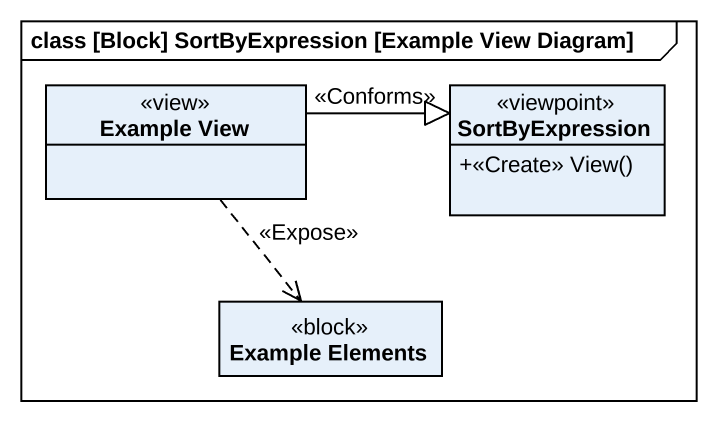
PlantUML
@startuml
mainframe class [Block] SortByExpression [Example View Diagram]
hide circle
hide empty members
skinparam classAttributeIconSize 0
class "Example View" as Example_View <<view>>
class SortByExpression <<viewpoint>> {
  +<<Create>> View()
}
class "Example Elements" as Example_Elements <<block>>
Example_View -right-|> SortByExpression : <<Conforms>>
Example_View ..> Example_Elements : <<Expose>>
@enduml
